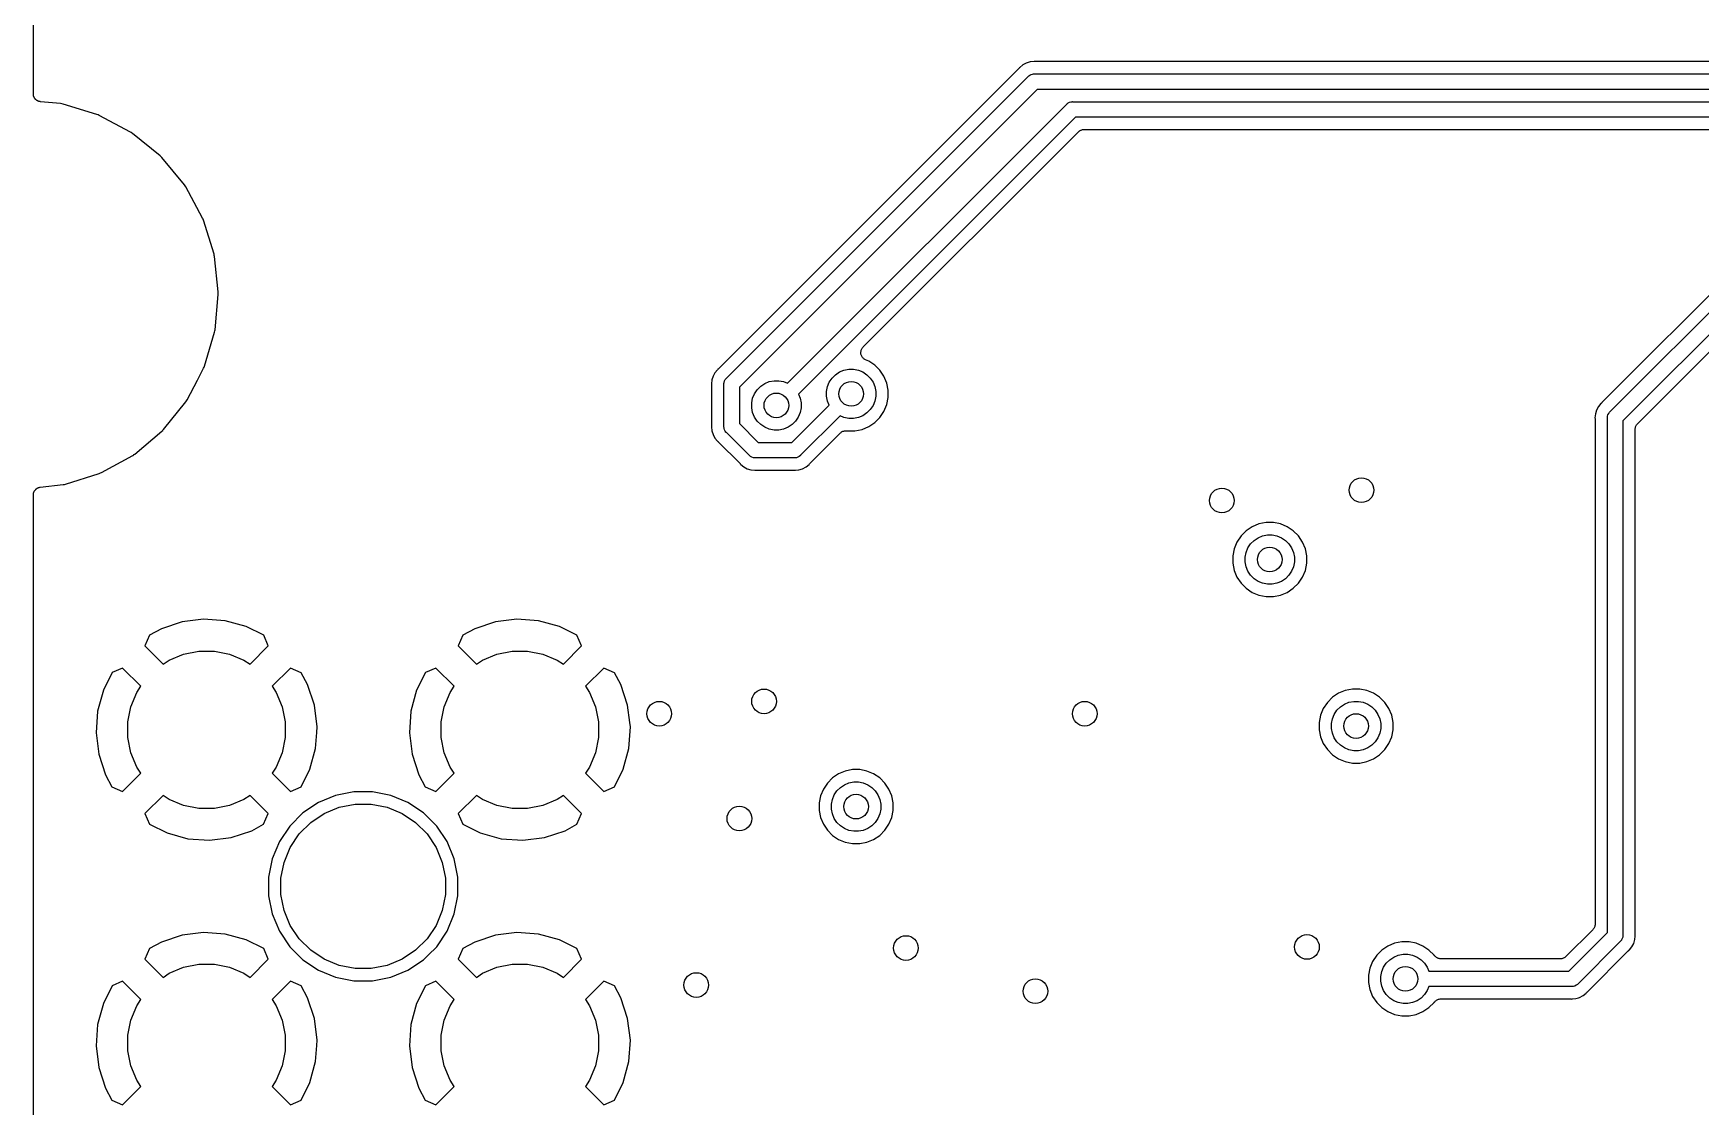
# Model space of a CAD drawing. Extents: x 113.2 to 188.8, y -123.8 to -78.2.
# Drawn here: x 113.15 to 140.19, y -114.17 to -96.77 of the extents above; entities that cross this region are included whole.
import ezdxf

# ---------------------------------------------------------------- set-up
doc = ezdxf.new("R2010")
doc.units = 0
doc.layers.add('BLACK', color=7, linetype='CONTINUOUS')

msp = doc.modelspace()

# ---------------------------------------------------------------- linework, layer by layer
at = {"layer": 'BLACK', "linetype": 'CONTINUOUS'}
for p, q in [((113.151, -97.7482), (113.151, -78.2777)), ((129.139, -97.328), (129.135, -97.3318)), ((129.14, -97.3267), (129.139, -97.328)), ((129.146, -97.3191), (129.14, -97.3267)), ((129.196, -97.2785), (129.146, -97.3191)), ((129.252, -97.2483), (129.196, -97.2785)), ((129.313, -97.2297), (129.252, -97.2483)), ((129.377, -97.2234), (129.313, -97.2297)), ((129.387, -97.2244), (129.377, -97.2234)), ((129.392, -97.2244), (129.387, -97.2244)), ((129.397, -97.225), (129.392, -97.2244)), ((129.399, -97.225), (129.397, -97.225)), ((141.663, -97.225), (129.399, -97.225)), ((129.131, -97.3359), (124.261, -102.206)), ((124.391, -102.359), (129.284, -97.4659)), ((129.135, -97.3318), (129.131, -97.3359)), ((129.284, -97.4659), (129.288, -97.4612)), ((129.288, -97.4612), (129.293, -97.4573)), ((129.293, -97.4573), (129.307, -97.4456)), ((129.293, -97.4573), (129.293, -97.4573)), ((129.307, -97.4456), (129.329, -97.4339)), ((129.329, -97.4339), (129.353, -97.4268)), ((129.353, -97.4268), (129.371, -97.425)), ((129.371, -97.425), (129.377, -97.4244)), ((129.371, -97.425), (129.371, -97.425)), ((129.377, -97.4244), (129.383, -97.425)), ((129.383, -97.425), (141.798, -97.425)), ((113.151, -97.7539), (113.151, -97.7482)), ((113.151, -97.7597), (113.151, -97.7539)), ((113.152, -97.7662), (113.151, -97.7597)), ((113.153, -97.7729), (113.152, -97.7662)), ((113.155, -97.7784), (113.153, -97.7729)), ((113.156, -97.7841), (113.155, -97.7784)), ((113.158, -97.7902), (113.156, -97.7841)), ((113.16, -97.7966), (113.158, -97.7902)), ((113.163, -97.8017), (113.16, -97.7966)), ((113.165, -97.807), (113.163, -97.8017)), ((113.169, -97.8126), (113.165, -97.807)), ((113.172, -97.8185), (113.169, -97.8126)), ((113.176, -97.8229), (113.172, -97.8185)), ((113.179, -97.8278), (113.176, -97.8229)), ((113.183, -97.8325), (113.179, -97.8278)), ((113.188, -97.8377), (113.183, -97.8325)), ((113.192, -97.8414), (113.188, -97.8377)), ((113.196, -97.8455), (113.192, -97.8414)), ((113.202, -97.8492), (113.196, -97.8455)), ((113.207, -97.8535), (113.202, -97.8492)), ((113.212, -97.8562), (113.207, -97.8535)), ((113.217, -97.8595), (113.212, -97.8562)), ((113.223, -97.8621), (113.217, -97.8595)), ((113.228, -97.8653), (113.223, -97.8621)), ((113.234, -97.867), (113.228, -97.8653)), ((113.239, -97.8693), (113.234, -97.867)), ((113.246, -97.8706), (113.239, -97.8693)), ((129.429, -97.675), (124.6, -102.504)), ((141.844, -97.675), (129.429, -97.675)), ((113.252, -97.8726), (113.246, -97.8706)), ((113.258, -97.8732), (113.252, -97.8726)), ((113.264, -97.8744), (113.258, -97.8732)), ((113.265, -97.8746), (113.264, -97.8744)), ((113.594, -97.9068), (113.265, -97.8746)), ((113.612, -97.9106), (113.594, -97.9068)), ((113.614, -97.911), (113.612, -97.9106)), ((113.612, -97.9106), (113.612, -97.9106)), ((113.612, -97.9106), (113.612, -97.9106)), ((113.632, -97.9147), (113.614, -97.911)), ((114.183, -98.0811), (113.632, -97.9147)), ((114.2, -98.0883), (114.183, -98.0811)), ((114.202, -98.089), (114.2, -98.0883)), ((114.2, -98.0883), (114.2, -98.0883)), ((114.219, -98.0962), (114.202, -98.089)), ((114.728, -98.3665), (114.219, -98.0962)), ((125.381, -102.442), (129.907, -97.9159)), ((130.052, -98.125), (125.558, -102.619)), ((129.907, -97.9159), (129.911, -97.9112)), ((129.911, -97.9112), (129.916, -97.9073)), ((129.916, -97.9073), (129.93, -97.8956)), ((129.916, -97.9073), (129.916, -97.9073)), ((129.93, -97.8956), (129.952, -97.884)), ((129.952, -97.884), (129.954, -97.8835)), ((129.954, -97.8835), (129.975, -97.8768)), ((129.975, -97.8768), (129.994, -97.875)), ((129.994, -97.875), (130, -97.8744)), ((129.994, -97.875), (129.994, -97.875)), ((130, -97.8744), (130.006, -97.875)), ((130.006, -97.875), (144.648, -97.875)), ((144.694, -98.125), (130.052, -98.125)), ((114.743, -98.3769), (114.728, -98.3665)), ((114.744, -98.3779), (114.743, -98.3769)), ((114.743, -98.3769), (114.743, -98.3769)), ((114.76, -98.3884), (114.744, -98.3779)), ((115.206, -98.7523), (114.76, -98.3884)), ((126.606, -101.853), (130.097, -98.3622)), ((130.097, -98.3622), (130.098, -98.3619)), ((130.098, -98.3619), (130.099, -98.361)), ((130.098, -98.3619), (130.098, -98.3619)), ((130.098, -98.3619), (130.098, -98.3619)), ((130.099, -98.361), (130.108, -98.3536)), ((130.108, -98.3536), (130.117, -98.3462)), ((130.117, -98.3462), (130.118, -98.3459)), ((130.118, -98.3455), (130.128, -98.3401)), ((130.118, -98.3459), (130.118, -98.3455)), ((130.128, -98.3401), (130.139, -98.3346)), ((130.139, -98.3344), (130.14, -98.3341)), ((130.139, -98.3346), (130.139, -98.3344)), ((130.14, -98.3341), (130.151, -98.3308)), ((130.151, -98.3308), (130.163, -98.3274)), ((130.163, -98.3274), (130.164, -98.3272)), ((130.163, -98.3274), (130.163, -98.3274)), ((130.164, -98.3272), (130.176, -98.3261)), ((130.176, -98.3261), (130.187, -98.325)), ((130.187, -98.325), (142.358, -98.325)), ((115.219, -98.7654), (115.206, -98.7523)), ((115.221, -98.7667), (115.219, -98.7654)), ((115.219, -98.7654), (115.219, -98.7654)), ((115.234, -98.78), (115.221, -98.7667)), ((115.601, -99.2237), (115.234, -98.78)), ((142.365, -98.9749), (138.586, -102.754)), ((138.716, -102.907), (142.642, -98.9811)), ((142.819, -99.1579), (138.925, -103.052)), ((115.611, -99.239), (115.601, -99.2237)), ((115.612, -99.2405), (115.611, -99.239)), ((115.611, -99.239), (115.611, -99.239)), ((115.623, -99.2562), (115.612, -99.2405)), ((115.896, -99.7627), (115.623, -99.2562)), ((139.162, -103.097), (142.825, -99.4345)), ((115.903, -99.7797), (115.896, -99.7627)), ((115.904, -99.7814), (115.903, -99.7797)), ((115.903, -99.7797), (115.903, -99.7797)), ((115.911, -99.7988), (115.904, -99.7814)), ((116.082, -100.349), (115.911, -99.7988)), ((116.085, -100.367), (116.082, -100.349)), ((116.085, -100.369), (116.085, -100.367)), ((116.089, -100.387), (116.085, -100.369)), ((116.149, -100.96), (116.089, -100.387)), ((116.097, -101.572), (116.149, -100.999)), ((116.149, -100.978), (116.149, -100.96)), ((116.149, -100.98), (116.149, -100.978)), ((116.149, -100.999), (116.149, -100.98)), ((115.927, -102.163), (116.09, -101.611)), ((116.09, -101.611), (116.093, -101.592)), ((116.093, -101.592), (116.094, -101.59)), ((116.094, -101.59), (116.097, -101.572)), ((116.094, -101.59), (116.094, -101.59)), ((126.57, -101.93), (126.572, -101.918)), ((126.572, -101.917), (126.575, -101.906)), ((126.572, -101.918), (126.572, -101.917)), ((126.572, -101.918), (126.572, -101.918)), ((126.575, -101.906), (126.579, -101.894)), ((126.579, -101.894), (126.585, -101.883)), ((126.579, -101.894), (126.579, -101.894)), ((126.579, -101.894), (126.579, -101.894)), ((126.585, -101.883), (126.591, -101.873)), ((126.591, -101.872), (126.599, -101.863)), ((126.591, -101.873), (126.591, -101.872)), ((126.591, -101.872), (126.591, -101.872)), ((126.599, -101.863), (126.606, -101.853)), ((115.912, -102.199), (115.919, -102.182)), ((115.919, -102.182), (115.92, -102.18)), ((115.92, -102.18), (115.927, -102.163)), ((115.92, -102.18), (115.92, -102.18)), ((126.569, -101.942), (126.57, -101.93)), ((126.569, -101.943), (126.569, -101.942)), ((126.569, -101.942), (126.569, -101.942)), ((126.57, -101.955), (126.569, -101.943)), ((126.571, -101.967), (126.57, -101.955)), ((126.575, -101.979), (126.571, -101.967)), ((126.571, -101.967), (126.571, -101.967)), ((126.571, -101.967), (126.571, -101.967)), ((126.578, -101.991), (126.575, -101.979)), ((126.584, -102.002), (126.578, -101.991)), ((126.578, -101.991), (126.578, -101.991)), ((126.578, -101.991), (126.578, -101.991)), ((126.59, -102.013), (126.584, -102.002)), ((126.598, -102.023), (126.59, -102.013)), ((126.59, -102.013), (126.59, -102.013)), ((126.59, -102.013), (126.59, -102.013)), ((126.605, -102.032), (126.598, -102.023)), ((126.606, -102.032), (126.605, -102.032)), ((126.605, -102.032), (126.605, -102.032)), ((126.615, -102.04), (126.606, -102.032)), ((126.624, -102.048), (126.615, -102.04)), ((126.625, -102.048), (126.624, -102.048)), ((126.624, -102.048), (126.624, -102.048)), ((126.635, -102.054), (126.625, -102.048)), ((126.646, -102.06), (126.635, -102.054)), ((126.647, -102.06), (126.646, -102.06)), ((126.646, -102.06), (126.646, -102.06)), ((126.646, -102.06), (126.646, -102.06)), ((126.646, -102.06), (126.646, -102.06)), ((126.697, -102.081), (126.647, -102.06)), ((126.795, -102.147), (126.697, -102.081)), ((126.879, -102.23), (126.795, -102.147)), ((115.645, -102.709), (115.811, -102.393)), ((115.811, -102.393), (115.912, -102.199)), ((124.155, -102.388), (124.148, -102.452)), ((124.148, -102.452), (124.149, -102.462)), ((124.149, -102.462), (124.15, -102.464)), ((124.15, -102.464), (124.149, -102.469)), ((124.173, -102.327), (124.155, -102.388)), ((124.19, -102.295), (124.173, -102.327)), ((124.203, -102.271), (124.19, -102.295)), ((124.244, -102.221), (124.203, -102.271)), ((124.252, -102.215), (124.244, -102.221)), ((124.255, -102.211), (124.252, -102.215)), ((124.26, -102.208), (124.255, -102.211)), ((124.261, -102.206), (124.26, -102.208)), ((124.349, -102.452), (124.35, -102.446)), ((124.35, -102.458), (124.349, -102.452)), ((124.35, -102.446), (124.352, -102.427)), ((124.35, -102.446), (124.35, -102.446)), ((124.35, -103.142), (124.35, -102.458)), ((124.352, -102.427), (124.359, -102.404)), ((124.359, -102.404), (124.371, -102.382)), ((124.371, -102.382), (124.386, -102.363)), ((124.386, -102.363), (124.391, -102.359)), ((124.945, -102.489), (125.011, -102.446)), ((125.011, -102.446), (125.083, -102.415)), ((125.083, -102.415), (125.161, -102.4)), ((125.161, -102.4), (125.239, -102.4)), ((125.239, -102.4), (125.317, -102.415)), ((125.317, -102.415), (125.381, -102.442)), ((126.028, -102.496), (126.058, -102.423)), ((126.058, -102.423), (126.102, -102.358)), ((126.102, -102.358), (126.158, -102.302)), ((126.158, -102.302), (126.223, -102.258)), ((126.223, -102.258), (126.296, -102.228)), ((126.296, -102.228), (126.373, -102.213)), ((126.373, -102.213), (126.452, -102.213)), ((126.452, -102.213), (126.529, -102.228)), ((126.529, -102.228), (126.602, -102.258)), ((126.602, -102.258), (126.668, -102.302)), ((126.668, -102.302), (126.723, -102.358)), ((126.723, -102.358), (126.767, -102.423)), ((126.767, -102.423), (126.797, -102.496)), ((126.944, -102.328), (126.879, -102.23)), ((126.99, -102.438), (126.944, -102.328)), ((127.013, -102.554), (126.99, -102.438)), ((115.624, -102.742), (115.634, -102.726)), ((115.634, -102.726), (115.635, -102.725)), ((115.635, -102.725), (115.645, -102.709)), ((115.635, -102.725), (115.635, -102.725)), ((124.149, -102.469), (124.15, -102.474)), ((124.15, -102.474), (124.15, -103.126)), ((124.6, -102.504), (124.6, -103.096)), ((124.8, -102.761), (124.815, -102.683)), ((124.815, -102.683), (124.846, -102.611)), ((124.846, -102.611), (124.889, -102.545)), ((124.889, -102.545), (124.945, -102.489)), ((125.558, -102.619), (125.585, -102.683)), ((125.585, -102.683), (125.6, -102.761)), ((126.013, -102.573), (126.028, -102.496)), ((126.013, -102.652), (126.013, -102.573)), ((126.028, -102.729), (126.013, -102.652)), ((126.055, -102.794), (126.028, -102.729)), ((126.797, -102.729), (126.767, -102.802)), ((126.797, -102.496), (126.813, -102.573)), ((126.813, -102.652), (126.797, -102.729)), ((126.813, -102.573), (126.813, -102.652)), ((126.99, -102.788), (127.013, -102.672)), ((127.013, -102.672), (127.013, -102.554)), ((115.263, -103.191), (115.624, -102.742)), ((124.8, -102.839), (124.8, -102.761)), ((124.815, -102.917), (124.8, -102.839)), ((124.846, -102.989), (124.815, -102.917)), ((124.889, -103.055), (124.846, -102.989)), ((125.449, -103.4), (126.055, -102.794)), ((125.554, -102.989), (125.511, -103.055)), ((125.585, -102.917), (125.554, -102.989)), ((125.6, -102.839), (125.585, -102.917)), ((126.232, -102.971), (125.593, -103.609)), ((125.6, -102.761), (125.6, -102.839)), ((126.296, -102.997), (126.232, -102.971)), ((126.373, -103.013), (126.296, -102.997)), ((126.529, -102.997), (126.452, -103.013)), ((126.602, -102.967), (126.529, -102.997)), ((126.668, -102.923), (126.602, -102.967)), ((126.723, -102.868), (126.668, -102.923)), ((126.767, -102.802), (126.723, -102.868)), ((126.795, -103.079), (126.879, -102.995)), ((126.879, -102.995), (126.944, -102.897)), ((126.944, -102.897), (126.99, -102.788)), ((138.48, -102.936), (138.473, -103)), ((138.473, -103), (138.474, -103.01)), ((138.498, -102.875), (138.48, -102.936)), ((138.528, -102.819), (138.498, -102.875)), ((138.569, -102.769), (138.528, -102.819)), ((138.577, -102.763), (138.569, -102.769)), ((138.58, -102.759), (138.577, -102.763)), ((138.585, -102.756), (138.58, -102.759)), ((138.586, -102.754), (138.585, -102.756)), ((138.674, -103), (138.675, -102.994)), ((138.675, -103.006), (138.674, -103)), ((138.675, -102.994), (138.677, -102.975)), ((138.675, -102.994), (138.675, -102.994)), ((138.675, -111.348), (138.675, -103.006)), ((138.677, -102.975), (138.684, -102.952)), ((138.684, -102.952), (138.696, -102.93)), ((138.696, -102.93), (138.711, -102.911)), ((138.711, -102.911), (138.716, -102.907)), ((114.794, -103.589), (115.236, -103.218)), ((115.236, -103.218), (115.249, -103.205)), ((115.249, -103.205), (115.25, -103.204)), ((115.25, -103.204), (115.263, -103.191)), ((115.25, -103.204), (115.25, -103.204)), ((115.25, -103.204), (115.25, -103.204)), ((124.149, -103.138), (124.148, -103.148)), ((124.148, -103.148), (124.155, -103.212)), ((124.15, -103.128), (124.149, -103.133)), ((124.149, -103.133), (124.149, -103.138)), ((124.15, -103.126), (124.15, -103.128)), ((124.155, -103.212), (124.173, -103.273)), ((124.173, -103.273), (124.203, -103.329)), ((124.349, -103.148), (124.35, -103.142)), ((124.35, -103.154), (124.349, -103.148)), ((124.351, -103.162), (124.35, -103.154)), ((124.352, -103.173), (124.351, -103.162)), ((124.359, -103.196), (124.352, -103.173)), ((124.371, -103.218), (124.359, -103.196)), ((124.382, -103.232), (124.371, -103.218)), ((124.386, -103.237), (124.382, -103.232)), ((124.391, -103.241), (124.386, -103.237)), ((124.759, -103.609), (124.391, -103.241)), ((124.6, -103.096), (124.904, -103.4)), ((124.945, -103.111), (124.889, -103.055)), ((125.011, -103.154), (124.945, -103.111)), ((125.083, -103.185), (125.011, -103.154)), ((125.161, -103.2), (125.083, -103.185)), ((125.239, -103.2), (125.161, -103.2)), ((125.317, -103.185), (125.239, -103.2)), ((125.389, -103.154), (125.317, -103.185)), ((125.455, -103.111), (125.389, -103.154)), ((125.511, -103.055), (125.455, -103.111)), ((125.746, -103.739), (126.238, -103.247)), ((126.238, -103.247), (126.239, -103.246)), ((126.238, -103.247), (126.238, -103.247)), ((126.238, -103.247), (126.238, -103.247)), ((126.238, -103.247), (126.238, -103.247)), ((126.239, -103.246), (126.248, -103.239)), ((126.248, -103.239), (126.257, -103.231)), ((126.257, -103.231), (126.258, -103.231)), ((126.258, -103.23), (126.269, -103.225)), ((126.258, -103.231), (126.258, -103.23)), ((126.269, -103.225), (126.279, -103.22)), ((126.279, -103.22), (126.28, -103.219)), ((126.28, -103.219), (126.292, -103.216)), ((126.28, -103.219), (126.28, -103.219)), ((126.292, -103.216), (126.303, -103.212)), ((126.303, -103.212), (126.304, -103.212)), ((126.304, -103.212), (126.316, -103.211)), ((126.304, -103.212), (126.304, -103.212)), ((126.316, -103.211), (126.328, -103.21)), ((126.328, -103.21), (126.328, -103.21)), ((126.328, -103.21), (126.329, -103.21)), ((126.329, -103.21), (126.341, -103.211)), ((126.341, -103.211), (126.352, -103.212)), ((126.352, -103.212), (126.354, -103.213)), ((126.354, -103.213), (126.472, -103.213)), ((126.452, -103.013), (126.373, -103.013)), ((126.472, -103.213), (126.588, -103.19)), ((126.588, -103.19), (126.697, -103.144)), ((126.697, -103.144), (126.795, -103.079)), ((138.474, -103.01), (138.475, -103.012)), ((138.475, -103.012), (138.474, -103.017)), ((138.474, -103.017), (138.475, -103.022)), ((138.475, -103.022), (138.475, -111.213)), ((138.925, -103.052), (138.925, -111.394)), ((139.125, -103.185), (139.126, -103.174)), ((139.125, -103.187), (139.125, -103.185)), ((139.125, -103.187), (139.125, -103.187)), ((139.125, -103.187), (139.125, -103.187)), ((139.125, -111.378), (139.125, -103.187)), ((139.125, -103.187), (139.125, -103.187)), ((139.126, -103.174), (139.128, -103.162)), ((139.128, -103.161), (139.131, -103.15)), ((139.128, -103.162), (139.128, -103.161)), ((139.128, -103.161), (139.128, -103.161)), ((139.131, -103.15), (139.135, -103.138)), ((139.135, -103.137), (139.141, -103.127)), ((139.135, -103.138), (139.135, -103.137)), ((139.135, -103.138), (139.135, -103.138)), ((139.141, -103.127), (139.146, -103.117)), ((139.146, -103.117), (139.147, -103.116)), ((139.147, -103.115), (139.155, -103.107)), ((139.147, -103.116), (139.147, -103.115)), ((139.155, -103.107), (139.162, -103.097)), ((124.203, -103.329), (124.244, -103.379)), ((124.244, -103.379), (124.252, -103.385)), ((124.252, -103.385), (124.253, -103.386)), ((124.253, -103.386), (124.257, -103.39)), ((124.257, -103.39), (124.261, -103.394)), ((124.261, -103.394), (124.606, -103.739)), ((124.904, -103.4), (125.449, -103.4)), ((114.257, -103.888), (114.762, -103.61)), ((114.762, -103.61), (114.778, -103.6)), ((114.778, -103.6), (114.779, -103.599)), ((114.779, -103.599), (114.794, -103.589)), ((114.779, -103.599), (114.779, -103.599)), ((124.606, -103.739), (124.608, -103.74)), ((124.608, -103.74), (124.611, -103.745)), ((124.611, -103.745), (124.615, -103.748)), ((124.615, -103.748), (124.621, -103.756)), ((124.621, -103.756), (124.671, -103.797)), ((124.671, -103.797), (124.727, -103.827)), ((124.763, -103.614), (124.759, -103.609)), ((124.768, -103.618), (124.763, -103.614)), ((124.781, -103.628), (124.768, -103.618)), ((124.768, -103.618), (124.768, -103.618)), ((124.782, -103.629), (124.781, -103.628)), ((124.804, -103.641), (124.782, -103.629)), ((124.827, -103.648), (124.804, -103.641)), ((124.846, -103.65), (124.827, -103.648)), ((124.852, -103.651), (124.846, -103.65)), ((124.846, -103.65), (124.846, -103.65)), ((124.858, -103.65), (124.852, -103.651)), ((125.494, -103.65), (124.858, -103.65)), ((125.5, -103.651), (125.494, -103.65)), ((125.506, -103.65), (125.5, -103.651)), ((125.525, -103.648), (125.506, -103.65)), ((125.506, -103.65), (125.506, -103.65)), ((125.548, -103.641), (125.525, -103.648)), ((125.57, -103.629), (125.548, -103.641)), ((125.589, -103.614), (125.57, -103.629)), ((125.593, -103.609), (125.589, -103.614)), ((125.625, -103.827), (125.682, -103.797)), ((125.682, -103.797), (125.731, -103.756)), ((125.731, -103.756), (125.737, -103.748)), ((125.737, -103.748), (125.739, -103.747)), ((125.739, -103.747), (125.742, -103.743)), ((125.742, -103.743), (125.746, -103.739)), ((113.264, -104.126), (113.634, -104.085)), ((113.634, -104.085), (113.653, -104.081)), ((113.653, -104.081), (113.655, -104.081)), ((113.655, -104.081), (113.673, -104.077)), ((113.655, -104.081), (113.655, -104.081)), ((113.673, -104.077), (114.221, -103.903)), ((114.221, -103.903), (114.239, -103.895)), ((114.239, -103.895), (114.241, -103.895)), ((114.241, -103.895), (114.257, -103.888)), ((114.241, -103.895), (114.241, -103.895)), ((124.727, -103.827), (124.788, -103.845)), ((124.788, -103.845), (124.852, -103.852)), ((124.852, -103.852), (124.862, -103.851)), ((124.862, -103.851), (124.864, -103.85)), ((124.864, -103.85), (124.869, -103.851)), ((124.869, -103.851), (124.874, -103.85)), ((124.874, -103.85), (125.478, -103.85)), ((125.478, -103.85), (125.48, -103.85)), ((125.48, -103.85), (125.485, -103.851)), ((125.485, -103.851), (125.491, -103.851)), ((125.491, -103.851), (125.5, -103.852)), ((125.5, -103.852), (125.51, -103.851)), ((125.51, -103.851), (125.564, -103.845)), ((125.51, -103.851), (125.51, -103.851)), ((125.564, -103.845), (125.625, -103.827)), ((113.151, -104.241), (113.153, -104.234)), ((113.151, -104.246), (113.151, -104.241)), ((113.151, -104.251), (113.151, -104.246)), ((113.151, -104.253), (113.151, -104.251)), ((113.151, -123.722), (113.151, -104.253)), ((113.153, -104.226), (113.155, -104.222)), ((113.153, -104.234), (113.153, -104.226)), ((113.155, -104.222), (113.156, -104.217)), ((113.156, -104.217), (113.159, -104.21)), ((113.159, -104.21), (113.161, -104.203)), ((113.161, -104.203), (113.163, -104.198)), ((113.163, -104.198), (113.165, -104.194)), ((113.165, -104.194), (113.169, -104.188)), ((113.169, -104.188), (113.173, -104.181)), ((113.173, -104.181), (113.176, -104.177)), ((113.176, -104.177), (113.179, -104.173)), ((113.179, -104.173), (113.184, -104.168)), ((113.184, -104.168), (113.189, -104.162)), ((113.189, -104.162), (113.193, -104.159)), ((113.193, -104.159), (113.196, -104.155)), ((113.196, -104.155), (113.202, -104.151)), ((113.202, -104.151), (113.208, -104.146)), ((113.208, -104.146), (113.212, -104.144)), ((113.212, -104.144), (113.217, -104.141)), ((113.217, -104.141), (113.223, -104.138)), ((113.223, -104.138), (113.23, -104.135)), ((113.23, -104.135), (113.235, -104.134)), ((113.235, -104.134), (113.239, -104.132)), ((113.239, -104.132), (113.247, -104.13)), ((113.247, -104.13), (113.254, -104.128)), ((113.254, -104.128), (113.259, -104.128)), ((113.259, -104.128), (113.264, -104.126)), ((132.818, -104.834), (132.734, -104.918)), ((132.916, -104.768), (132.818, -104.834)), ((133.025, -104.723), (132.916, -104.768)), ((133.141, -104.7), (133.025, -104.723)), ((133.259, -104.7), (133.141, -104.7)), ((133.375, -104.723), (133.259, -104.7)), ((133.484, -104.768), (133.375, -104.723)), ((133.582, -104.834), (133.484, -104.768)), ((133.666, -104.918), (133.582, -104.834)), ((132.623, -105.125), (132.6, -105.241)), ((132.668, -105.016), (132.623, -105.125)), ((132.734, -104.918), (132.668, -105.016)), ((132.815, -105.183), (132.846, -105.111)), ((132.846, -105.111), (132.889, -105.045)), ((132.889, -105.045), (132.945, -104.989)), ((132.945, -104.989), (133.011, -104.946)), ((133.011, -104.946), (133.083, -104.915)), ((133.083, -104.915), (133.161, -104.9)), ((133.161, -104.9), (133.239, -104.9)), ((133.239, -104.9), (133.317, -104.915)), ((133.317, -104.915), (133.389, -104.946)), ((133.389, -104.946), (133.455, -104.989)), ((133.455, -104.989), (133.511, -105.045)), ((133.511, -105.045), (133.554, -105.111)), ((133.554, -105.111), (133.585, -105.183)), ((133.732, -105.016), (133.666, -104.918)), ((133.777, -105.125), (133.732, -105.016)), ((133.8, -105.241), (133.777, -105.125)), ((132.6, -105.241), (132.6, -105.359)), ((132.6, -105.359), (132.623, -105.475)), ((132.8, -105.261), (132.815, -105.183)), ((132.8, -105.339), (132.8, -105.261)), ((132.815, -105.417), (132.8, -105.339)), ((132.846, -105.489), (132.815, -105.417)), ((133.585, -105.417), (133.554, -105.489)), ((133.585, -105.183), (133.6, -105.261)), ((133.6, -105.339), (133.585, -105.417)), ((133.6, -105.261), (133.6, -105.339)), ((133.777, -105.475), (133.8, -105.359)), ((133.8, -105.359), (133.8, -105.241)), ((132.623, -105.475), (132.668, -105.584)), ((132.668, -105.584), (132.734, -105.682)), ((132.734, -105.682), (132.818, -105.766)), ((132.889, -105.555), (132.846, -105.489)), ((132.945, -105.611), (132.889, -105.555)), ((133.011, -105.654), (132.945, -105.611)), ((133.083, -105.685), (133.011, -105.654)), ((133.161, -105.7), (133.083, -105.685)), ((133.239, -105.7), (133.161, -105.7)), ((133.317, -105.685), (133.239, -105.7)), ((133.389, -105.654), (133.317, -105.685)), ((133.455, -105.611), (133.389, -105.654)), ((133.511, -105.555), (133.455, -105.611)), ((133.554, -105.489), (133.511, -105.555)), ((133.582, -105.766), (133.666, -105.682)), ((133.666, -105.682), (133.732, -105.584)), ((133.732, -105.584), (133.777, -105.475)), ((132.818, -105.766), (132.916, -105.832)), ((132.916, -105.832), (133.025, -105.877)), ((133.025, -105.877), (133.141, -105.9)), ((133.141, -105.9), (133.259, -105.9)), ((133.259, -105.9), (133.375, -105.877)), ((133.375, -105.877), (133.484, -105.832)), ((133.484, -105.832), (133.582, -105.766)), ((115.228, -106.423), (115.035, -106.526)), ((115.563, -106.312), (115.228, -106.423)), ((115.912, -106.268), (115.563, -106.312)), ((116.262, -106.293), (115.912, -106.268)), ((116.601, -106.386), (116.262, -106.293)), ((116.886, -106.528), (116.601, -106.386)), ((120.308, -106.423), (120.115, -106.526)), ((120.643, -106.312), (120.308, -106.423)), ((120.992, -106.268), (120.643, -106.312)), ((121.342, -106.293), (120.992, -106.268)), ((121.681, -106.386), (121.342, -106.293)), ((121.966, -106.528), (121.681, -106.386)), ((115.035, -106.526), (114.959, -106.699)), ((114.959, -106.699), (115.255, -106.996)), ((115.588, -106.833), (115.834, -106.784)), ((115.834, -106.784), (116.086, -106.784)), ((116.086, -106.784), (116.332, -106.833)), ((116.665, -106.996), (116.961, -106.699)), ((116.961, -106.699), (116.886, -106.528)), ((120.115, -106.526), (120.039, -106.699)), ((120.039, -106.699), (120.335, -106.996)), ((120.668, -106.833), (120.914, -106.784)), ((120.914, -106.784), (121.166, -106.784)), ((121.166, -106.784), (121.412, -106.833)), ((121.745, -106.996), (122.041, -106.699)), ((122.041, -106.699), (121.966, -106.528)), ((114.599, -107.059), (114.428, -107.134)), ((114.896, -107.355), (114.599, -107.059)), ((115.255, -106.996), (115.355, -106.929)), ((115.355, -106.929), (115.588, -106.833)), ((116.332, -106.833), (116.565, -106.929)), ((116.565, -106.929), (116.665, -106.996)), ((117.321, -107.059), (117.024, -107.355)), ((117.494, -107.135), (117.321, -107.059)), ((119.679, -107.059), (119.508, -107.134)), ((119.976, -107.355), (119.679, -107.059)), ((120.335, -106.996), (120.435, -106.929)), ((120.435, -106.929), (120.668, -106.833)), ((121.412, -106.833), (121.645, -106.929)), ((121.645, -106.929), (121.745, -106.996)), ((122.401, -107.059), (122.104, -107.355)), ((122.574, -107.135), (122.401, -107.059)), ((114.428, -107.134), (114.286, -107.419)), ((117.597, -107.328), (117.494, -107.135)), ((117.708, -107.663), (117.597, -107.328)), ((119.508, -107.134), (119.366, -107.419)), ((122.677, -107.328), (122.574, -107.135)), ((122.788, -107.663), (122.677, -107.328)), ((114.286, -107.419), (114.193, -107.758)), ((114.733, -107.688), (114.829, -107.455)), ((114.829, -107.455), (114.896, -107.355)), ((117.024, -107.355), (117.091, -107.455)), ((117.091, -107.455), (117.187, -107.688)), ((119.366, -107.419), (119.273, -107.758)), ((119.813, -107.688), (119.909, -107.455)), ((119.909, -107.455), (119.976, -107.355)), ((122.104, -107.355), (122.171, -107.455)), ((122.171, -107.455), (122.267, -107.688)), ((134.218, -107.534), (134.134, -107.618)), ((134.316, -107.468), (134.218, -107.534)), ((134.425, -107.423), (134.316, -107.468)), ((134.541, -107.4), (134.425, -107.423)), ((134.483, -107.615), (134.561, -107.6)), ((134.659, -107.4), (134.541, -107.4)), ((134.561, -107.6), (134.639, -107.6)), ((134.639, -107.6), (134.717, -107.615)), ((134.775, -107.423), (134.659, -107.4)), ((134.884, -107.468), (134.775, -107.423)), ((134.982, -107.534), (134.884, -107.468)), ((135.066, -107.618), (134.982, -107.534)), ((114.193, -107.758), (114.168, -108.108)), ((114.684, -107.934), (114.733, -107.688)), ((117.187, -107.688), (117.236, -107.934)), ((117.752, -108.012), (117.708, -107.663)), ((119.273, -107.758), (119.248, -108.108)), ((119.764, -107.934), (119.813, -107.688)), ((122.267, -107.688), (122.316, -107.934)), ((122.824, -107.944), (122.788, -107.663)), ((134.023, -107.825), (134, -107.941)), ((134.068, -107.716), (134.023, -107.825)), ((134.134, -107.618), (134.068, -107.716)), ((134.215, -107.883), (134.246, -107.811)), ((134.246, -107.811), (134.289, -107.745)), ((134.289, -107.745), (134.345, -107.689)), ((134.345, -107.689), (134.411, -107.646)), ((134.411, -107.646), (134.483, -107.615)), ((134.717, -107.615), (134.789, -107.646)), ((134.789, -107.646), (134.855, -107.689)), ((134.855, -107.689), (134.911, -107.745)), ((134.911, -107.745), (134.954, -107.811)), ((134.954, -107.811), (134.985, -107.883)), ((135.132, -107.716), (135.066, -107.618)), ((135.177, -107.825), (135.132, -107.716)), ((135.2, -107.941), (135.177, -107.825)), ((114.168, -108.108), (114.212, -108.457)), ((114.684, -108.186), (114.684, -107.934)), ((117.236, -107.934), (117.236, -108.186)), ((117.727, -108.362), (117.746, -108.103)), ((117.746, -108.103), (117.752, -108.012)), ((119.248, -108.108), (119.292, -108.457)), ((119.764, -108.186), (119.764, -107.934)), ((122.316, -107.934), (122.316, -108.186)), ((122.807, -108.362), (122.832, -108.012)), ((122.832, -108.012), (122.824, -107.944)), ((134, -107.941), (134, -108.059)), ((134, -108.059), (134.023, -108.175)), ((134.2, -107.961), (134.215, -107.883)), ((134.2, -108.039), (134.2, -107.961)), ((134.215, -108.117), (134.2, -108.039)), ((134.246, -108.189), (134.215, -108.117)), ((134.985, -108.117), (134.954, -108.189)), ((134.985, -107.883), (135, -107.961)), ((135, -108.039), (134.985, -108.117)), ((135, -107.961), (135, -108.039)), ((135.177, -108.175), (135.2, -108.059)), ((135.2, -108.059), (135.2, -107.941)), ((114.733, -108.432), (114.684, -108.186)), ((117.236, -108.186), (117.187, -108.432)), ((117.634, -108.701), (117.727, -108.362)), ((119.813, -108.432), (119.764, -108.186)), ((122.316, -108.186), (122.267, -108.432)), ((122.714, -108.701), (122.807, -108.362)), ((134.023, -108.175), (134.068, -108.284)), ((134.068, -108.284), (134.134, -108.382)), ((134.134, -108.382), (134.218, -108.466)), ((134.289, -108.255), (134.246, -108.189)), ((134.345, -108.311), (134.289, -108.255)), ((134.411, -108.354), (134.345, -108.311)), ((134.483, -108.385), (134.411, -108.354)), ((134.561, -108.4), (134.483, -108.385)), ((134.639, -108.4), (134.561, -108.4)), ((134.717, -108.385), (134.639, -108.4)), ((134.789, -108.354), (134.717, -108.385)), ((134.855, -108.311), (134.789, -108.354)), ((134.911, -108.255), (134.855, -108.311)), ((134.954, -108.189), (134.911, -108.255)), ((134.982, -108.466), (135.066, -108.382)), ((135.066, -108.382), (135.132, -108.284)), ((135.132, -108.284), (135.177, -108.175)), ((114.212, -108.457), (114.323, -108.792)), ((114.829, -108.665), (114.733, -108.432)), ((114.896, -108.765), (114.829, -108.665)), ((117.091, -108.665), (117.024, -108.765)), ((117.187, -108.432), (117.091, -108.665)), ((119.292, -108.457), (119.403, -108.792)), ((119.909, -108.665), (119.813, -108.432)), ((119.976, -108.765), (119.909, -108.665)), ((122.171, -108.665), (122.104, -108.765)), ((122.267, -108.432), (122.171, -108.665)), ((134.218, -108.466), (134.316, -108.532)), ((134.316, -108.532), (134.425, -108.577)), ((134.425, -108.577), (134.541, -108.6)), ((134.541, -108.6), (134.659, -108.6)), ((134.659, -108.6), (134.775, -108.577)), ((134.775, -108.577), (134.884, -108.532)), ((134.884, -108.532), (134.982, -108.466)), ((114.323, -108.792), (114.426, -108.985)), ((114.599, -109.061), (114.896, -108.765)), ((117.024, -108.765), (117.321, -109.061)), ((117.492, -108.986), (117.634, -108.701)), ((119.403, -108.792), (119.506, -108.985)), ((119.679, -109.061), (119.976, -108.765)), ((122.104, -108.765), (122.401, -109.061)), ((122.572, -108.986), (122.714, -108.701)), ((126.026, -108.925), (125.961, -109.023)), ((126.11, -108.841), (126.026, -108.925)), ((126.208, -108.776), (126.11, -108.841)), ((126.317, -108.731), (126.208, -108.776)), ((126.238, -108.997), (126.303, -108.953)), ((126.303, -108.953), (126.376, -108.923)), ((126.433, -108.707), (126.317, -108.731)), ((126.376, -108.923), (126.453, -108.907)), ((126.552, -108.707), (126.433, -108.707)), ((126.453, -108.907), (126.532, -108.907)), ((126.532, -108.907), (126.609, -108.923)), ((126.668, -108.731), (126.552, -108.707)), ((126.609, -108.923), (126.682, -108.953)), ((126.777, -108.776), (126.668, -108.731)), ((126.682, -108.953), (126.747, -108.997)), ((126.875, -108.841), (126.777, -108.776)), ((126.959, -108.925), (126.875, -108.841)), ((127.024, -109.023), (126.959, -108.925)), ((114.426, -108.985), (114.599, -109.061)), ((115.255, -109.124), (114.959, -109.421)), ((115.355, -109.191), (115.255, -109.124)), ((115.588, -109.287), (115.355, -109.191)), ((116.565, -109.191), (116.332, -109.287)), ((116.665, -109.124), (116.565, -109.191)), ((116.961, -109.421), (116.665, -109.124)), ((117.321, -109.061), (117.492, -108.986)), ((118.053, -109.125), (117.774, -109.241)), ((118.349, -109.066), (118.053, -109.125)), ((118.651, -109.066), (118.349, -109.066)), ((118.947, -109.125), (118.651, -109.066)), ((119.226, -109.241), (118.947, -109.125)), ((119.506, -108.985), (119.679, -109.061)), ((120.335, -109.124), (120.039, -109.421)), ((120.435, -109.191), (120.335, -109.124)), ((120.668, -109.287), (120.435, -109.191)), ((121.645, -109.191), (121.412, -109.287)), ((121.745, -109.124), (121.645, -109.191)), ((121.946, -109.326), (121.745, -109.124)), ((122.401, -109.061), (122.572, -108.986)), ((125.916, -109.132), (125.892, -109.248)), ((125.961, -109.023), (125.916, -109.132)), ((126.093, -109.268), (126.108, -109.191)), ((126.108, -109.191), (126.138, -109.118)), ((126.138, -109.118), (126.182, -109.053)), ((126.182, -109.053), (126.238, -108.997)), ((126.747, -108.997), (126.803, -109.053)), ((126.803, -109.053), (126.847, -109.118)), ((126.847, -109.118), (126.877, -109.191)), ((126.877, -109.191), (126.892, -109.268)), ((127.069, -109.132), (127.024, -109.023)), ((127.093, -109.248), (127.069, -109.132)), ((114.959, -109.421), (115.034, -109.592)), ((115.834, -109.336), (115.588, -109.287)), ((116.086, -109.336), (115.834, -109.336)), ((116.332, -109.287), (116.086, -109.336)), ((116.885, -109.594), (116.961, -109.421)), ((117.522, -109.409), (117.309, -109.622)), ((117.774, -109.241), (117.522, -109.409)), ((117.65, -109.564), (117.868, -109.418)), ((117.868, -109.418), (118.111, -109.318)), ((118.111, -109.318), (118.369, -109.266)), ((118.369, -109.266), (118.631, -109.266)), ((118.631, -109.266), (118.889, -109.318)), ((118.889, -109.318), (119.132, -109.418)), ((119.132, -109.418), (119.35, -109.564)), ((119.478, -109.409), (119.226, -109.241)), ((119.551, -109.482), (119.478, -109.409)), ((119.691, -109.622), (119.551, -109.482)), ((119.551, -109.482), (119.551, -109.482)), ((120.039, -109.421), (120.114, -109.592)), ((120.914, -109.336), (120.668, -109.287)), ((121.166, -109.336), (120.914, -109.336)), ((121.412, -109.287), (121.166, -109.336)), ((122.041, -109.421), (121.946, -109.326)), ((121.965, -109.594), (122.041, -109.421)), ((125.892, -109.248), (125.892, -109.367)), ((125.892, -109.367), (125.916, -109.483)), ((125.916, -109.483), (125.961, -109.592)), ((126.093, -109.347), (126.093, -109.268)), ((126.108, -109.424), (126.093, -109.347)), ((126.138, -109.497), (126.108, -109.424)), ((126.877, -109.424), (126.847, -109.497)), ((126.892, -109.347), (126.877, -109.424)), ((126.892, -109.268), (126.892, -109.347)), ((127.024, -109.592), (127.069, -109.483)), ((127.069, -109.483), (127.093, -109.367)), ((127.093, -109.367), (127.093, -109.248)), ((115.034, -109.592), (115.319, -109.734)), ((115.319, -109.734), (115.658, -109.827)), ((116.357, -109.808), (116.692, -109.697)), ((116.692, -109.697), (116.885, -109.594)), ((117.309, -109.622), (117.141, -109.874)), ((117.318, -109.968), (117.464, -109.75)), ((117.464, -109.75), (117.65, -109.564)), ((119.35, -109.564), (119.536, -109.75)), ((119.536, -109.75), (119.682, -109.968)), ((119.859, -109.874), (119.691, -109.622)), ((120.114, -109.592), (120.399, -109.734)), ((120.399, -109.734), (120.738, -109.827)), ((121.437, -109.808), (121.772, -109.697)), ((121.772, -109.697), (121.965, -109.594)), ((125.961, -109.592), (126.026, -109.69)), ((126.026, -109.69), (126.11, -109.774)), ((126.182, -109.562), (126.138, -109.497)), ((126.238, -109.618), (126.182, -109.562)), ((126.303, -109.662), (126.238, -109.618)), ((126.376, -109.692), (126.303, -109.662)), ((126.453, -109.707), (126.376, -109.692)), ((126.532, -109.707), (126.453, -109.707)), ((126.609, -109.692), (126.532, -109.707)), ((126.682, -109.662), (126.609, -109.692)), ((126.747, -109.618), (126.682, -109.662)), ((126.803, -109.562), (126.747, -109.618)), ((126.847, -109.497), (126.803, -109.562)), ((126.875, -109.774), (126.959, -109.69)), ((126.959, -109.69), (127.024, -109.592)), ((115.658, -109.827), (116.008, -109.852)), ((116.008, -109.852), (116.357, -109.808)), ((117.141, -109.874), (117.025, -110.153)), ((117.218, -110.211), (117.318, -109.968)), ((119.682, -109.968), (119.782, -110.211)), ((119.975, -110.153), (119.859, -109.874)), ((120.738, -109.827), (121.088, -109.852)), ((121.088, -109.852), (121.437, -109.808)), ((126.11, -109.774), (126.208, -109.839)), ((126.208, -109.839), (126.317, -109.884)), ((126.317, -109.884), (126.433, -109.907)), ((126.433, -109.907), (126.552, -109.907)), ((126.552, -109.907), (126.668, -109.884)), ((126.668, -109.884), (126.777, -109.839)), ((126.777, -109.839), (126.875, -109.774)), ((117.025, -110.153), (116.966, -110.449)), ((117.166, -110.469), (117.218, -110.211)), ((119.782, -110.211), (119.834, -110.469)), ((120.033, -110.449), (119.975, -110.153)), ((116.966, -110.449), (116.966, -110.751)), ((117.166, -110.731), (117.166, -110.469)), ((119.834, -110.469), (119.834, -110.731)), ((120.033, -110.751), (120.033, -110.449)), ((116.966, -110.751), (117.025, -111.047)), ((117.218, -110.989), (117.166, -110.731)), ((119.834, -110.731), (119.782, -110.989)), ((119.975, -111.047), (120.033, -110.751)), ((117.025, -111.047), (117.141, -111.326)), ((117.318, -111.232), (117.218, -110.989)), ((119.782, -110.989), (119.682, -111.232)), ((119.859, -111.326), (119.975, -111.047)), ((115.912, -111.348), (115.563, -111.392)), ((116.262, -111.373), (115.912, -111.348)), ((116.601, -111.466), (116.262, -111.373)), ((117.141, -111.326), (117.309, -111.578)), ((117.464, -111.45), (117.318, -111.232)), ((119.682, -111.232), (119.536, -111.45)), ((119.691, -111.578), (119.859, -111.326)), ((120.992, -111.348), (120.643, -111.392)), ((121.342, -111.373), (120.992, -111.348)), ((121.681, -111.466), (121.342, -111.373)), ((138.438, -111.303), (138.003, -111.738)), ((138.048, -111.975), (138.675, -111.348)), ((138.445, -111.294), (138.438, -111.303)), ((138.453, -111.285), (138.445, -111.294)), ((138.454, -111.283), (138.453, -111.284)), ((138.453, -111.284), (138.453, -111.285)), ((138.459, -111.273), (138.454, -111.283)), ((138.465, -111.263), (138.459, -111.273)), ((138.469, -111.25), (138.465, -111.262)), ((138.465, -111.262), (138.465, -111.262)), ((138.465, -111.262), (138.465, -111.263)), ((138.472, -111.239), (138.469, -111.25)), ((138.474, -111.226), (138.472, -111.238)), ((138.472, -111.238), (138.472, -111.239)), ((138.472, -111.239), (138.472, -111.239)), ((138.475, -111.215), (138.474, -111.226)), ((138.475, -111.213), (138.475, -111.213)), ((138.475, -111.213), (138.475, -111.213)), ((138.475, -111.213), (138.475, -111.213)), ((138.475, -111.213), (138.475, -111.215)), ((139.126, -111.383), (139.125, -111.378)), ((139.125, -111.388), (139.126, -111.383)), ((139.126, -111.39), (139.125, -111.388)), ((115.035, -111.606), (114.959, -111.779)), ((115.228, -111.503), (115.035, -111.606)), ((115.563, -111.392), (115.228, -111.503)), ((116.886, -111.608), (116.601, -111.466)), ((116.961, -111.779), (116.886, -111.608)), ((117.309, -111.578), (117.522, -111.791)), ((117.65, -111.636), (117.464, -111.45)), ((117.868, -111.782), (117.65, -111.636)), ((119.35, -111.636), (119.132, -111.782)), ((119.536, -111.45), (119.35, -111.636)), ((119.551, -111.718), (119.691, -111.578)), ((120.115, -111.606), (120.039, -111.779)), ((120.308, -111.503), (120.115, -111.606)), ((120.643, -111.392), (120.308, -111.503)), ((121.966, -111.608), (121.681, -111.466)), ((122.041, -111.779), (121.966, -111.608)), ((135.018, -111.634), (134.934, -111.718)), ((135.116, -111.568), (135.018, -111.634)), ((135.225, -111.523), (135.116, -111.568)), ((135.341, -111.5), (135.225, -111.523)), ((135.459, -111.5), (135.341, -111.5)), ((135.575, -111.523), (135.459, -111.5)), ((135.684, -111.568), (135.575, -111.523)), ((135.782, -111.634), (135.684, -111.568)), ((135.866, -111.718), (135.782, -111.634)), ((138.884, -111.493), (138.193, -112.184)), ((138.346, -112.314), (139.014, -111.646)), ((138.889, -111.489), (138.884, -111.493)), ((138.893, -111.484), (138.889, -111.489)), ((138.904, -111.47), (138.893, -111.484)), ((138.893, -111.484), (138.893, -111.484)), ((138.905, -111.469), (138.904, -111.47)), ((138.916, -111.448), (138.905, -111.469)), ((138.923, -111.425), (138.916, -111.448)), ((138.925, -111.406), (138.923, -111.425)), ((138.925, -111.394), (138.926, -111.4)), ((138.926, -111.4), (138.925, -111.406)), ((138.925, -111.406), (138.925, -111.406)), ((139.014, -111.646), (139.015, -111.644)), ((139.015, -111.644), (139.02, -111.641)), ((139.02, -111.641), (139.023, -111.637)), ((139.023, -111.637), (139.031, -111.631)), ((139.031, -111.631), (139.072, -111.581)), ((139.072, -111.581), (139.102, -111.525)), ((139.102, -111.525), (139.12, -111.464)), ((139.12, -111.464), (139.126, -111.41)), ((139.127, -111.4), (139.126, -111.39)), ((139.126, -111.41), (139.127, -111.4)), ((139.126, -111.41), (139.126, -111.41)), ((114.959, -111.779), (115.255, -112.076)), ((115.355, -112.009), (115.588, -111.913)), ((115.588, -111.913), (115.834, -111.864)), ((115.834, -111.864), (116.086, -111.864)), ((116.086, -111.864), (116.332, -111.913)), ((116.332, -111.913), (116.565, -112.009)), ((116.665, -112.076), (116.961, -111.779)), ((117.522, -111.791), (117.774, -111.959)), ((118.111, -111.882), (117.868, -111.782)), ((118.369, -111.933), (118.111, -111.882)), ((118.889, -111.882), (118.631, -111.933)), ((119.132, -111.782), (118.889, -111.882)), ((119.226, -111.959), (119.478, -111.791)), ((119.478, -111.791), (119.551, -111.718)), ((119.551, -111.718), (119.551, -111.718)), ((120.039, -111.779), (120.335, -112.076)), ((120.435, -112.009), (120.668, -111.913)), ((120.668, -111.913), (120.914, -111.864)), ((120.914, -111.864), (121.166, -111.864)), ((121.166, -111.864), (121.412, -111.913)), ((121.412, -111.913), (121.645, -112.009)), ((121.745, -112.076), (122.041, -111.779)), ((134.823, -111.925), (134.8, -112.041)), ((134.868, -111.816), (134.823, -111.925)), ((134.934, -111.718), (134.868, -111.816)), ((135.015, -111.983), (135.046, -111.911)), ((135.046, -111.911), (135.089, -111.845)), ((135.089, -111.845), (135.145, -111.789)), ((135.145, -111.789), (135.211, -111.746)), ((135.211, -111.746), (135.283, -111.715)), ((135.283, -111.715), (135.361, -111.7)), ((135.361, -111.7), (135.439, -111.7)), ((135.439, -111.7), (135.517, -111.715)), ((135.517, -111.715), (135.589, -111.746)), ((135.589, -111.746), (135.655, -111.789)), ((135.655, -111.789), (135.711, -111.845)), ((135.711, -111.845), (135.754, -111.911)), ((135.754, -111.911), (135.781, -111.975)), ((135.867, -111.719), (135.866, -111.718)), ((135.874, -111.728), (135.867, -111.719)), ((135.882, -111.737), (135.874, -111.728)), ((135.882, -111.738), (135.882, -111.737)), ((135.882, -111.737), (135.882, -111.737)), ((135.892, -111.745), (135.882, -111.738)), ((135.901, -111.753), (135.892, -111.745)), ((135.902, -111.753), (135.901, -111.753)), ((135.901, -111.753), (135.901, -111.753)), ((135.912, -111.759), (135.902, -111.753)), ((135.922, -111.765), (135.912, -111.759)), ((135.923, -111.765), (135.922, -111.765)), ((135.935, -111.769), (135.923, -111.765)), ((135.923, -111.765), (135.923, -111.765)), ((135.946, -111.772), (135.935, -111.769)), ((135.947, -111.772), (135.946, -111.772)), ((135.959, -111.774), (135.947, -111.772)), ((135.947, -111.772), (135.947, -111.772)), ((135.971, -111.775), (135.959, -111.774)), ((135.972, -111.775), (135.971, -111.775)), ((137.913, -111.775), (135.972, -111.775)), ((135.972, -111.775), (135.972, -111.775)), ((135.972, -111.775), (135.972, -111.775)), ((135.972, -111.775), (135.972, -111.775)), ((137.924, -111.774), (137.913, -111.775)), ((137.936, -111.773), (137.924, -111.774)), ((137.937, -111.773), (137.936, -111.773)), ((137.949, -111.769), (137.937, -111.773)), ((137.937, -111.773), (137.937, -111.773)), ((137.96, -111.766), (137.949, -111.769)), ((137.961, -111.766), (137.96, -111.766)), ((137.972, -111.76), (137.961, -111.765)), ((137.961, -111.765), (137.961, -111.766)), ((137.982, -111.755), (137.972, -111.76)), ((137.983, -111.754), (137.982, -111.754)), ((137.982, -111.754), (137.982, -111.755)), ((137.992, -111.746), (137.983, -111.754)), ((138.001, -111.739), (137.992, -111.746)), ((138.002, -111.738), (138.001, -111.739)), ((138.003, -111.738), (138.002, -111.738)), ((138.002, -111.738), (138.002, -111.738)), ((138.002, -111.738), (138.002, -111.738)), ((114.599, -112.139), (114.428, -112.214)), ((114.896, -112.435), (114.599, -112.139)), ((115.255, -112.076), (115.355, -112.009)), ((116.565, -112.009), (116.665, -112.076)), ((117.321, -112.139), (117.024, -112.435)), ((117.494, -112.215), (117.321, -112.139)), ((117.774, -111.959), (118.053, -112.075)), ((118.053, -112.075), (118.349, -112.133)), ((118.349, -112.133), (118.651, -112.133)), ((118.631, -111.933), (118.369, -111.933)), ((118.651, -112.133), (118.947, -112.075)), ((118.947, -112.075), (119.226, -111.959)), ((119.679, -112.139), (119.508, -112.214)), ((119.976, -112.435), (119.679, -112.139)), ((120.335, -112.076), (120.435, -112.009)), ((121.645, -112.009), (121.745, -112.076)), ((122.401, -112.139), (122.104, -112.435)), ((122.574, -112.215), (122.401, -112.139)), ((134.8, -112.041), (134.8, -112.159)), ((134.8, -112.159), (134.823, -112.275)), ((135, -112.061), (135.015, -111.983)), ((135, -112.139), (135, -112.061)), ((135.015, -112.217), (135, -112.139)), ((135.781, -111.975), (138.048, -111.975)), ((138.189, -112.189), (138.17, -112.204)), ((138.193, -112.184), (138.189, -112.189)), ((114.428, -112.214), (114.286, -112.499)), ((114.829, -112.535), (114.896, -112.435)), ((117.024, -112.435), (117.091, -112.535)), ((117.597, -112.408), (117.494, -112.215)), ((117.708, -112.743), (117.597, -112.408)), ((119.508, -112.214), (119.366, -112.499)), ((119.909, -112.535), (119.976, -112.435)), ((122.104, -112.435), (122.171, -112.535)), ((122.677, -112.408), (122.574, -112.215)), ((122.788, -112.743), (122.677, -112.408)), ((134.823, -112.275), (134.868, -112.384)), ((134.868, -112.384), (134.934, -112.482)), ((135.046, -112.289), (135.015, -112.217)), ((135.089, -112.355), (135.046, -112.289)), ((135.145, -112.411), (135.089, -112.355)), ((135.211, -112.454), (135.145, -112.411)), ((135.283, -112.485), (135.211, -112.454)), ((135.589, -112.454), (135.517, -112.485)), ((135.655, -112.411), (135.589, -112.454)), ((135.711, -112.355), (135.655, -112.411)), ((135.754, -112.289), (135.711, -112.355)), ((135.781, -112.225), (135.754, -112.289)), ((138.094, -112.225), (135.781, -112.225)), ((135.875, -112.471), (135.883, -112.462)), ((135.883, -112.462), (135.883, -112.461)), ((135.883, -112.461), (135.884, -112.461)), ((135.884, -112.461), (135.893, -112.454)), ((135.893, -112.454), (135.902, -112.446)), ((135.902, -112.446), (135.903, -112.446)), ((135.903, -112.446), (135.914, -112.44)), ((135.903, -112.446), (135.903, -112.446)), ((135.914, -112.44), (135.924, -112.435)), ((135.924, -112.435), (135.925, -112.434)), ((135.925, -112.434), (135.936, -112.431)), ((135.925, -112.434), (135.925, -112.434)), ((135.936, -112.431), (135.948, -112.427)), ((135.948, -112.427), (135.948, -112.427)), ((135.948, -112.427), (135.949, -112.427)), ((135.949, -112.427), (135.961, -112.426)), ((135.961, -112.426), (135.972, -112.425)), ((135.972, -112.425), (138.078, -112.425)), ((138.078, -112.425), (138.08, -112.425)), ((138.08, -112.425), (138.085, -112.426)), ((138.085, -112.426), (138.09, -112.426)), ((138.09, -112.426), (138.1, -112.427)), ((138.1, -112.226), (138.094, -112.225)), ((138.106, -112.225), (138.1, -112.226)), ((138.1, -112.427), (138.11, -112.426)), ((138.125, -112.223), (138.106, -112.225)), ((138.106, -112.225), (138.106, -112.225)), ((138.11, -112.426), (138.164, -112.42)), ((138.11, -112.426), (138.11, -112.426)), ((138.148, -112.216), (138.125, -112.223)), ((138.17, -112.204), (138.148, -112.216)), ((138.164, -112.42), (138.208, -112.407)), ((138.208, -112.407), (138.225, -112.402)), ((138.208, -112.407), (138.208, -112.407)), ((138.225, -112.402), (138.281, -112.372)), ((138.281, -112.372), (138.331, -112.331)), ((138.331, -112.331), (138.337, -112.323)), ((138.337, -112.323), (138.338, -112.322)), ((138.338, -112.322), (138.342, -112.318)), ((138.342, -112.318), (138.346, -112.314)), ((114.286, -112.499), (114.193, -112.838)), ((114.733, -112.768), (114.829, -112.535)), ((117.091, -112.535), (117.187, -112.768)), ((119.366, -112.499), (119.273, -112.838)), ((119.813, -112.768), (119.909, -112.535)), ((122.171, -112.535), (122.267, -112.768)), ((134.934, -112.482), (135.018, -112.566)), ((135.018, -112.566), (135.116, -112.632)), ((135.116, -112.632), (135.225, -112.677)), ((135.225, -112.677), (135.341, -112.7)), ((135.361, -112.5), (135.283, -112.485)), ((135.341, -112.7), (135.459, -112.7)), ((135.439, -112.5), (135.361, -112.5)), ((135.517, -112.485), (135.439, -112.5)), ((135.459, -112.7), (135.575, -112.677)), ((135.575, -112.677), (135.684, -112.632)), ((135.684, -112.632), (135.782, -112.566)), ((135.782, -112.566), (135.866, -112.482)), ((135.866, -112.482), (135.867, -112.481)), ((135.867, -112.481), (135.868, -112.48)), ((135.867, -112.481), (135.867, -112.481)), ((135.867, -112.481), (135.867, -112.481)), ((135.867, -112.481), (135.867, -112.481)), ((135.868, -112.48), (135.875, -112.471)), ((114.193, -112.838), (114.168, -113.188)), ((114.684, -113.014), (114.733, -112.768)), ((117.187, -112.768), (117.236, -113.014)), ((117.752, -113.092), (117.708, -112.743)), ((119.273, -112.838), (119.248, -113.188)), ((119.764, -113.014), (119.813, -112.768)), ((122.267, -112.768), (122.316, -113.014)), ((122.832, -113.092), (122.788, -112.743)), ((114.168, -113.188), (114.212, -113.537)), ((114.684, -113.266), (114.684, -113.014)), ((114.733, -113.512), (114.684, -113.266)), ((117.236, -113.266), (117.187, -113.512)), ((117.236, -113.014), (117.236, -113.266)), ((117.727, -113.442), (117.746, -113.183)), ((117.746, -113.183), (117.752, -113.092)), ((119.248, -113.188), (119.292, -113.537)), ((119.764, -113.266), (119.764, -113.014)), ((119.813, -113.512), (119.764, -113.266)), ((122.316, -113.266), (122.267, -113.512)), ((122.316, -113.014), (122.316, -113.266)), ((122.807, -113.442), (122.832, -113.092)), ((114.212, -113.537), (114.323, -113.872)), ((114.829, -113.745), (114.733, -113.512)), ((117.187, -113.512), (117.091, -113.745)), ((117.634, -113.781), (117.727, -113.442)), ((119.292, -113.537), (119.403, -113.872)), ((119.909, -113.745), (119.813, -113.512)), ((122.267, -113.512), (122.171, -113.745)), ((122.714, -113.781), (122.807, -113.442)), ((114.896, -113.845), (114.829, -113.745)), ((117.091, -113.745), (117.024, -113.845)), ((117.492, -114.066), (117.634, -113.781)), ((119.976, -113.845), (119.909, -113.745)), ((122.171, -113.745), (122.104, -113.845)), ((122.572, -114.066), (122.714, -113.781)), ((114.323, -113.872), (114.426, -114.065)), ((114.426, -114.065), (114.599, -114.141)), ((114.599, -114.141), (114.896, -113.845)), ((117.024, -113.845), (117.321, -114.141)), ((117.321, -114.141), (117.492, -114.066)), ((119.403, -113.872), (119.506, -114.065)), ((119.506, -114.065), (119.679, -114.141)), ((119.679, -114.141), (119.976, -113.845)), ((122.104, -113.845), (122.401, -114.141)), ((122.401, -114.141), (122.572, -114.066))]:
    msp.add_line(p, q, dxfattribs=at)
at = {"layer": 'BLACK'}
for centre in [(126.413, -102.613), (125.2, -102.8), (134.687, -104.175), (132.423, -104.343), (133.2, -105.3), (123.3, -107.8), (125, -107.6), (130.2, -107.8), (134.6, -108), (126.492, -109.307), (124.6, -109.5), (133.803, -111.582), (127.3, -111.6), (135.4, -112.1), (123.9, -112.2), (129.4, -112.3)]:
    msp.add_circle(centre, 0.2, dxfattribs=at)

doc.saveas('drawing.dxf')
